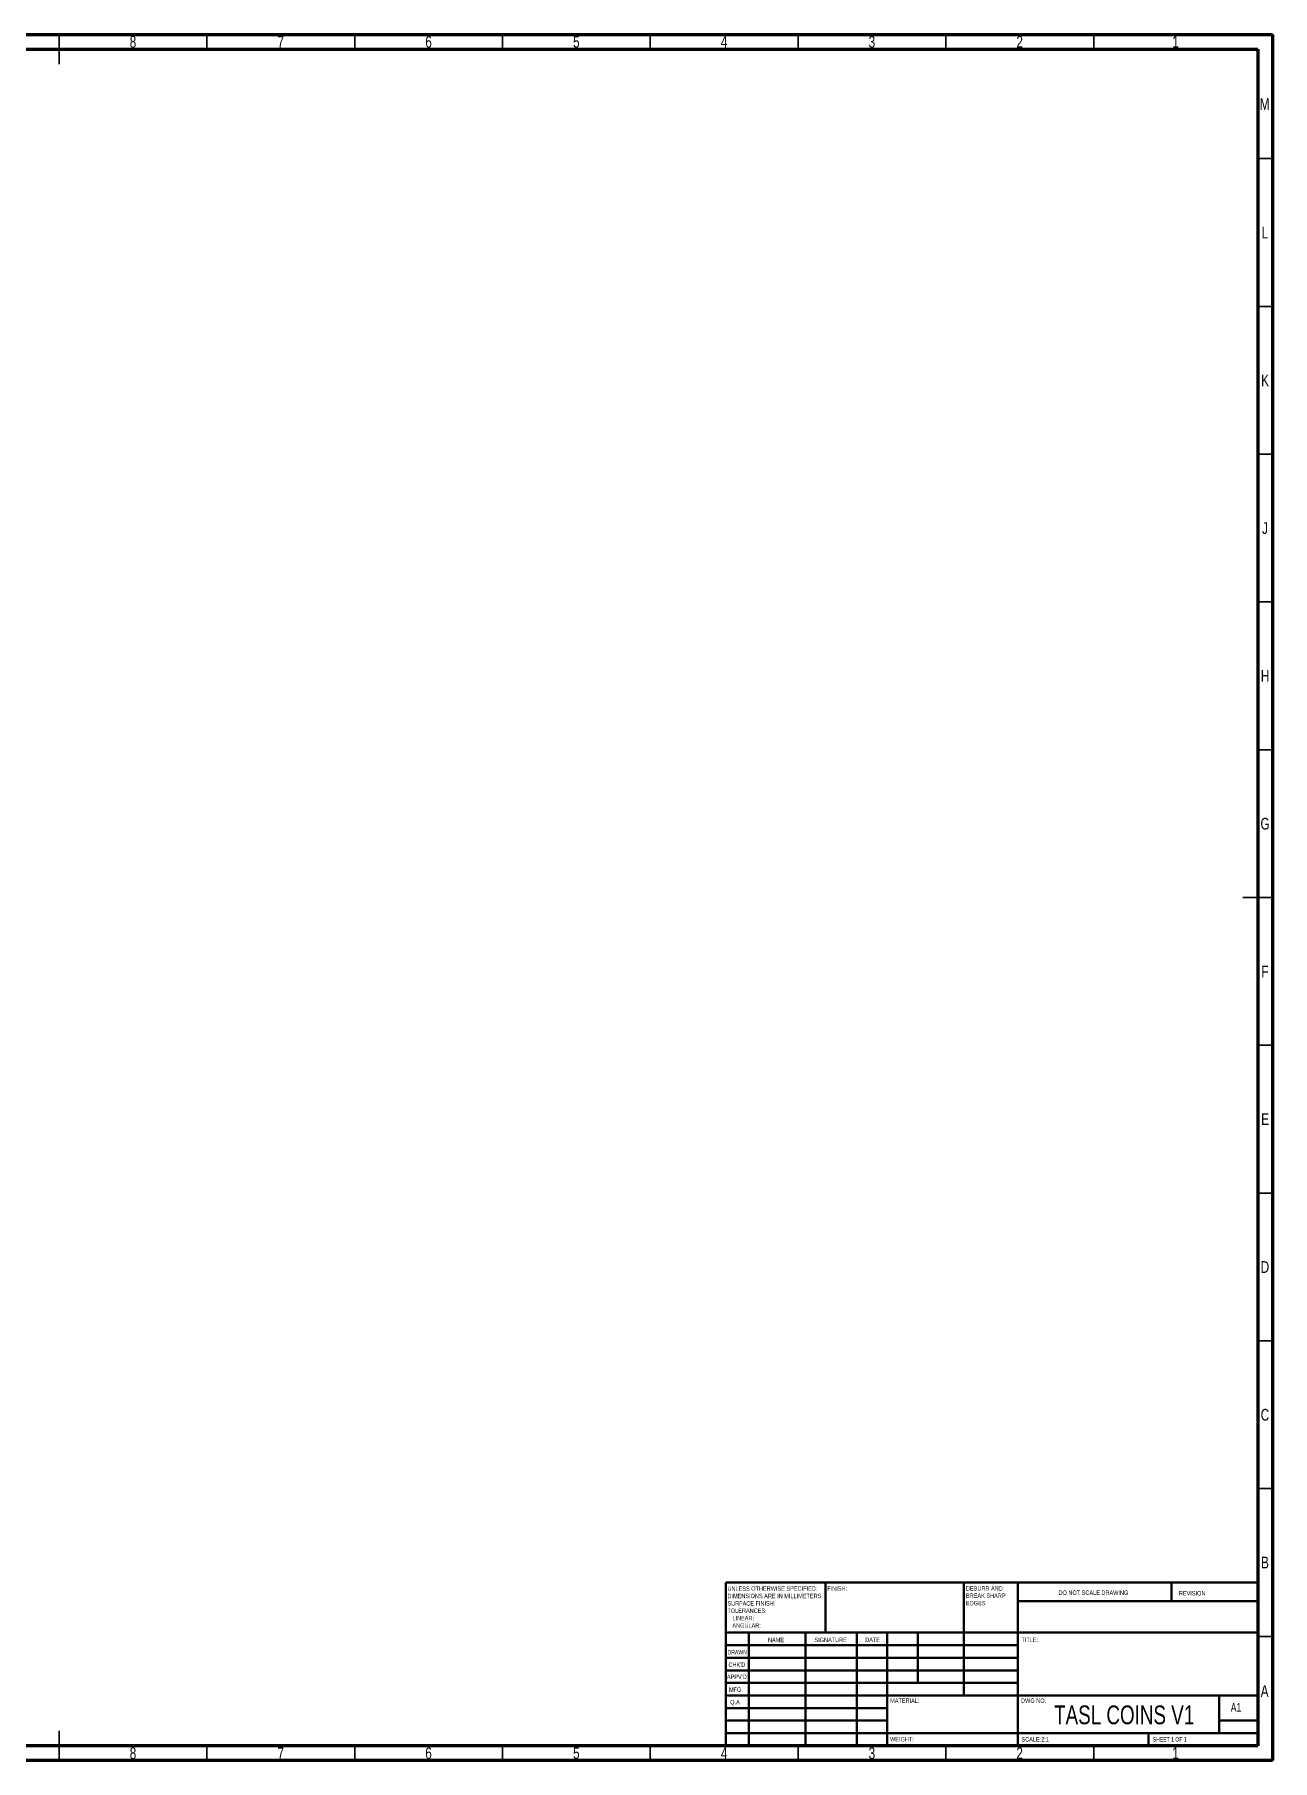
# Model space of a CAD drawing. Header units: millimetres. Extents: x 0 to 836, y 0 to 589.
# Drawn here: x 417 to 836, y 5 to 589 of the extents above; entities that cross this region are included whole.
import ezdxf

# ---------------------------------------------------------------- set-up
doc = ezdxf.new("R2010")
doc.units = ezdxf.units.MM
doc.styles.add('SLDTEXTSTYLE0', font='TXT', dxfattribs={"width": 0.75})
doc.styles.add('SLDTEXTSTYLE1', font='TXT', dxfattribs={"width": 0.686449})
doc.styles.add('SLDTEXTSTYLE2', font='TXT', dxfattribs={"width": 0.6875})

# ---------------------------------------------------------------- blocks, each defined once
blk = doc.blocks.new('SW_NOTE_0')
at = {"color": 0, "linetype": 'Continuous', "lineweight": 0, "char_height": 1.5, "attachment_point": 1, "style": 'SLDTEXTSTYLE0'}
for s, insert in [('UNLESS OTHERWISE SPECIFIED:', (0, 1.93)), ('TOLERANCES:', (0, -5.57)), ('SURFACE FINISH:', (0, -3.07)), ('DIMENSIONS ARE IN MILLIMETERS', (0, -0.57)), ('ANGULAR:', (1.69, -10.57)), ('LINEAR:', (1.69, -8.07))]:
    blk.add_mtext(s, dxfattribs=dict(at, insert=insert))
blk = doc.blocks.new('SW_NOTE_0_1')
at = {"color": 0, "linetype": 'Continuous', "lineweight": 0, "char_height": 1.5, "attachment_point": 1, "style": 'SLDTEXTSTYLE0'}
for s, insert in [('DEBURR AND', (0, 1.93)), ('BREAK SHARP', (0, -0.57)), ('EDGES', (0, -3.07))]:
    blk.add_mtext(s, dxfattribs=dict(at, insert=insert))

msp = doc.modelspace()

# ---------------------------------------------------------------- linework, layer by layer
at = {"color": 7, "linetype": 'Continuous', "lineweight": 70}
for p, q in [((15, 589), (836, 589)), ((20, 584), (831, 584)), ((831, 584), (831, 10)), ((836, 589), (836, 5)), ((831, 10), (20, 10)), ((836, 5), (15, 5))]:
    msp.add_line(p, q, dxfattribs=at)
at = {"color": 7, "linetype": 'Continuous', "lineweight": 35}
for p, q in [((425.5, 589), (425.5, 579)), ((425.5, 584), (425.5, 589)), ((475.5, 584), (475.5, 589)), ((525.5, 584), (525.5, 589)), ((575.5, 584), (575.5, 589)), ((625.5, 584), (625.5, 589)), ((675.5, 584), (675.5, 589)), ((725.5, 584), (725.5, 589)), ((775.5, 584), (775.5, 589)), ((831, 547), (836, 547)), ((831, 497), (836, 497)), ((831, 447), (836, 447)), ((831, 397), (836, 397)), ((831, 347), (836, 347)), ((836, 297), (826, 297)), ((831, 297), (836, 297)), ((831, 247), (836, 247)), ((831, 197), (836, 197)), ((831, 147), (836, 147)), ((831, 97), (836, 97)), ((831, 47), (836, 47)), ((425.5, 5), (425.5, 15)), ((425.5, 10), (425.5, 5)), ((475.5, 10), (475.5, 5)), ((525.5, 10), (525.5, 5)), ((575.5, 10), (575.5, 5)), ((625.5, 10), (625.5, 5)), ((675.5, 10), (675.5, 5)), ((725.5, 10), (725.5, 5)), ((775.5, 10), (775.5, 5))]:
    msp.add_line(p, q, dxfattribs=at)
at = {"color": 7, "linetype": 'Continuous', "lineweight": 50}
for p, q in [((651, 65.25), (831, 65.25)), ((651, 65.25), (651, 10)), ((684.8, 48.25), (684.8, 65.25)), ((731.6, 65.25), (731.6, 27)), ((749.8, 65.25), (749.8, 10)), ((801.8, 58.88), (801.8, 65.25)), ((831, 58.88), (749.8, 58.88)), ((831, 48.25), (651, 48.25)), ((658.8, 48.25), (658.8, 10)), ((677.99, 48.25), (677.99, 10)), ((695.4, 48.25), (695.4, 10)), ((705.6, 10), (705.6, 48.25)), ((716, 31.25), (716, 48.25)), ((749.8, 44), (651, 44)), ((749.8, 39.75), (651, 39.75)), ((749.8, 35.5), (651, 35.5)), ((749.8, 31.25), (651, 31.25)), ((705.6, 27), (651, 27)), ((705.6, 27), (831, 27)), ((818, 14.25), (818, 27)), ((705.6, 22.75), (651, 22.75)), ((705.6, 18.5), (651, 18.5)), ((831, 18.5), (818, 18.5)), ((651, 14.25), (831, 14.25)), ((794, 10), (794, 14.25))]:
    msp.add_line(p, q, dxfattribs=at)

# ---------------------------------------------------------------- block references
at = {"color": 7, "linetype": 'Continuous', "lineweight": 0}
for name, p in [('SW_NOTE_0', (651.59, 61.99)), ('SW_NOTE_0_1', (732.31, 62.07))]:
    msp.add_blockref(name, p, dxfattribs=at)

# ---------------------------------------------------------------- texts
for s, insert, char_height, attachment_point, style in [('8', (450.46, 588.51), 3.97, 2, 'SLDTEXTSTYLE0'), ('7', (500.46, 588.51), 3.97, 2, 'SLDTEXTSTYLE0'), ('6', (550.46, 588.51), 3.97, 2, 'SLDTEXTSTYLE0'), ('5', (600.46, 588.51), 3.97, 2, 'SLDTEXTSTYLE0'), ('4', (650.46, 588.51), 3.97, 2, 'SLDTEXTSTYLE0'), ('3', (700.46, 588.51), 3.97, 2, 'SLDTEXTSTYLE0'), ('2', (750.46, 588.51), 3.97, 2, 'SLDTEXTSTYLE0'), ('1', (803.21, 588.51), 3.97, 2, 'SLDTEXTSTYLE0'), ('M', (833.36, 567.46), 3.97, 2, 'SLDTEXTSTYLE0'), ('L', (833.45, 523.96), 3.97, 2, 'SLDTEXTSTYLE0'), ('K', (833.49, 473.96), 3.97, 2, 'SLDTEXTSTYLE0'), ('J', (833.47, 423.96), 3.97, 2, 'SLDTEXTSTYLE0'), ('H', (833.49, 373.96), 3.97, 2, 'SLDTEXTSTYLE0'), ('G', (833.49, 323.96), 3.97, 2, 'SLDTEXTSTYLE0'), ('F', (833.46, 273.96), 3.97, 2, 'SLDTEXTSTYLE0'), ('E', (833.51, 223.96), 3.97, 2, 'SLDTEXTSTYLE0'), ('D', (833.45, 173.96), 3.97, 2, 'SLDTEXTSTYLE0'), ('C', (833.46, 123.96), 3.97, 2, 'SLDTEXTSTYLE0'), ('B', (833.47, 73.96), 3.97, 2, 'SLDTEXTSTYLE0'), ('FINISH:', (685.37, 63.92), 1.5, 1, 'SLDTEXTSTYLE0'), ('DO NOT SCALE DRAWING', (763.61, 62.53), 1.5, 1, 'SLDTEXTSTYLE0'), ('REVISION', (804.33, 62.33), 1.5, 1, 'SLDTEXTSTYLE0'), ('DRAWN', (651.64, 42.38), 1.5, 1, 'SLDTEXTSTYLE1'), ('NAME', (665.32, 46.5), 1.5, 1, 'SLDTEXTSTYLE0'), ('SIGNATURE', (681.03, 46.56), 1.5, 1, 'SLDTEXTSTYLE0'), ('DATE', (698.21, 46.58), 1.5, 1, 'SLDTEXTSTYLE0'), ('TITLE:', (751.09, 46.58), 1.5, 1, 'SLDTEXTSTYLE0'), ("CHK'D", (651.94, 38.16), 1.5, 1, 'SLDTEXTSTYLE0'), ("APPV'D", (651.4, 34.07), 1.5, 1, 'SLDTEXTSTYLE0'), ('MFG', (652.12, 29.72), 1.5, 1, 'SLDTEXTSTYLE0'), ('A', (833.34, 30.46), 3.97, 2, 'SLDTEXTSTYLE0'), ('Q.A', (652.51, 25.5), 1.5, 1, 'SLDTEXTSTYLE0'), ('MATERIAL:', (706.65, 25.99), 1.5, 1, 'SLDTEXTSTYLE0'), ('DWG NO.', (750.95, 25.99), 1.5, 1, 'SLDTEXTSTYLE0'), ('TASL COINS V1', (785.82, 23.61), 6.35, 2, 'SLDTEXTSTYLE0'), ('A1', (821.87, 24.41), 2.91, 1, 'SLDTEXTSTYLE0'), ('WEIGHT:', (706.62, 12.95), 1.499, 1, 'SLDTEXTSTYLE0'), ('SCALE:2:1', (751.07, 12.9), 1.5, 1, 'SLDTEXTSTYLE0'), ('SHEET 1 OF 1', (795.48, 12.9), 1.5, 1, 'SLDTEXTSTYLE2'), ('8', (450.46, 9.46), 3.97, 2, 'SLDTEXTSTYLE0'), ('7', (500.46, 9.46), 3.97, 2, 'SLDTEXTSTYLE0'), ('6', (550.46, 9.46), 3.97, 2, 'SLDTEXTSTYLE0'), ('5', (600.46, 9.46), 3.97, 2, 'SLDTEXTSTYLE0'), ('4', (650.46, 9.46), 3.97, 2, 'SLDTEXTSTYLE0'), ('3', (700.46, 9.46), 3.97, 2, 'SLDTEXTSTYLE0'), ('2', (750.46, 9.46), 3.97, 2, 'SLDTEXTSTYLE0'), ('1', (803.21, 9.46), 3.97, 2, 'SLDTEXTSTYLE0')]:
    msp.add_mtext(s, dxfattribs=dict(at, insert=insert, char_height=char_height, attachment_point=attachment_point, style=style))

doc.saveas('drawing.dxf')
